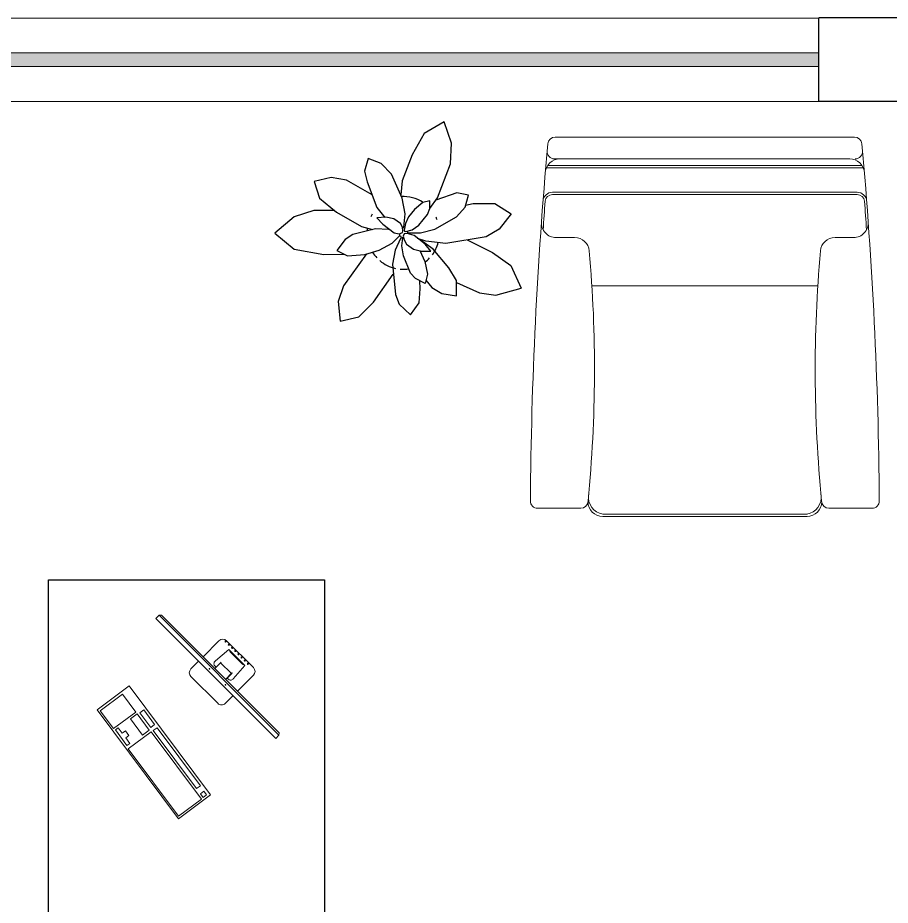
# Model space of a CAD drawing. Header units: inches. Extents: x 327481 to 195042051, y -335014 to 44773228.
# Drawn here: x 370372.3 to 370467.1, y -316693.7 to -316597.1 of the extents above; entities that cross this region are included whole.
import ezdxf

# ---------------------------------------------------------------- set-up
doc = ezdxf.new("R2010")
doc.units = ezdxf.units.IN
doc.header["$MEASUREMENT"] = 0
doc.layers.add('CAY', color=94, linetype='Continuous')
for name, color, linetype, lineweight in [('furniture', 251, 'Continuous', 13), ('GLASS', 140, 'Continuous', 5), ('WALL', 12, 'Continuous', 30)]:
    doc.layers.add(name, color=color, linetype=linetype, lineweight=lineweight)

# ---------------------------------------------------------------- blocks, each defined once
blk = doc.blocks.new('A$C03532BEE')
for p, q in [((0, 0), (0, 1000)), ((0, 1000), (2400, 1000)), ((2400, 1000), (2400, 0)), ((2400, 0), (0, 0))]:
    blk.add_line(p, q)
blk = doc.blocks.new('drgfdh')
at = {"color": 0, "ltscale": 60}
for p, q in [((374368.656, -325481.119), (374401.226, -325481.119)), ((374400.7, -325483.484), (374368.587, -325483.484)), ((374402.248, -325484.459), (374367.713, -325484.459)), ((374402.043, -325484.22), (374367.839, -325484.22)), ((374368.376, -325487.118), (374401.506, -325487.118)), ((374368.376, -325487.357), (374401.506, -325487.357)), ((374368.765, -325492.045), (374370.785, -325492.045)), ((374401.117, -325492.045), (374399.097, -325492.045)), ((374372.66, -325497.289), (374397.222, -325497.289)), ((374366.764, -325521.49), (374371.44, -325521.49)), ((374403.118, -325521.49), (374398.442, -325521.49)), ((374373.831, -325522.135), (374396.051, -325522.135)), ((374373.831, -325522.374), (374396.051, -325522.374))]:
    blk.add_line(p, q, dxfattribs=at)
for centre, radius, start, end in [((374368.656, -325481.916), 0.797, 90, 174.85561), ((374401.226, -325481.916), 0.797, 5.14439, 90), ((374839.927, -325524.344), 473.974, 174.85561, 179.55789), ((373929.955, -325524.344), 473.974, 0.44211, 5.14439), ((374368.587, -325482.687), 0.797, 174.94933, 270), ((374401.295, -325482.687), 0.797, 270, 5.05067), ((374369.182, -325485.079), 1.595, 90, 175.23197), ((374400.7, -325485.079), 1.595, 4.76803, 90), ((374368.376, -325488.154), 1.036, 90, 175.61139), ((374368.376, -325488.154), 0.797, 90, 175.61139), ((374401.506, -325488.154), 1.036, 4.38861, 90), ((374401.506, -325488.154), 0.797, 4.38861, 90), ((374839.927, -325524.344), 473.735, 175.61139, 175.98716), ((373929.955, -325524.344), 473.735, 4.01284, 4.38861), ((374368.765, -325490.45), 1.595, 175.88542, 270), ((374401.117, -325490.45), 1.595, 270, 4.11458), ((374370.785, -325493.639), 1.595, 5.06903, 90), ((374399.097, -325493.639), 1.595, 90, 174.93097), ((374227.277, -325506.369), 145.665, 354.35667, 5.06903), ((374542.604, -325506.369), 145.665, 174.93097, 185.64333), ((374366.764, -325520.693), 0.797, 179.55789, 270), ((374371.44, -325520.693), 0.797, 270, 0), ((374374.158, -325520.289), 1.875, 172.1687, 259.97432), ((374395.724, -325520.289), 1.875, 280.02568, 7.8313), ((374398.442, -325520.693), 0.797, 180, 270), ((374403.118, -325520.693), 0.797, 270, 0.44211), ((374373.831, -325520.78), 1.595, 180, 270), ((374396.051, -325520.78), 1.595, 270, 0)]:
    blk.add_arc(centre, radius, start, end, dxfattribs=at)
blk = doc.blocks.new('Archi.Space.tree4542')
at = {"layer": 'CAY'}
for p, q in [((179.939, 63.706), (179.506, 63.455)), ((180.1, 63.243), (179.939, 63.706)), ((179.506, 63.455), (179.245, 62.994)), ((180.08, 62.798), (180.1, 63.243)), ((178.297, 62.914), (178.215, 62.638)), ((178.578, 62.806), (178.297, 62.914)), ((179.245, 62.994), (179.028, 62.427)), ((178.802, 62.571), (178.578, 62.806)), ((179.792, 62.059), (180.08, 62.798)), ((177.496, 62.502), (177.126, 62.415)), ((177.825, 62.44), (177.496, 62.502)), ((178.215, 62.638), (178.271, 62.407)), ((179.032, 62.056), (178.802, 62.571)), ((177.126, 62.415), (177.242, 62.056)), ((178.378, 62.126), (177.825, 62.44)), ((178.271, 62.407), (178.482, 61.852)), ((179.028, 62.427), (179, 62.127)), ((180.212, 62.171), (179.759, 62.012)), ((180.466, 62.118), (180.212, 62.171)), ((180.391, 61.861), (180.466, 62.118)), ((177.242, 62.056), (177.609, 61.753)), ((179.094, 61.714), (179.032, 62.056)), ((179.477, 61.962), (179.301, 61.81)), ((179.631, 61.993), (179.477, 61.962)), ((179.631, 61.831), (179.792, 62.059)), ((179.631, 61.83), (179.631, 61.993)), ((180.404, 61.903), (180.567, 61.935)), ((180.567, 61.935), (181.035, 61.935)), ((181.035, 61.935), (181.388, 61.714)), ((177.115, 61.789), (176.691, 61.651)), ((177.571, 61.784), (177.115, 61.789)), ((177.609, 61.753), (178.152, 61.441)), ((178.482, 61.852), (178.658, 61.638)), ((179.065, 61.426), (179.094, 61.714)), ((179.301, 61.81), (179.167, 61.649)), ((179.39, 61.471), (179.578, 61.702)), ((179.578, 61.702), (179.631, 61.83)), ((180.208, 61.646), (180.391, 61.861)), ((181.388, 61.714), (181.133, 61.379)), ((176.691, 61.651), (176.276, 61.295)), ((178.674, 61.639), (178.479, 61.628)), ((178.479, 61.628), (178.609, 61.488)), ((178.85, 61.609), (178.674, 61.639)), ((178.995, 61.508), (178.85, 61.609)), ((179.036, 61.426), (178.995, 61.508)), ((179.103, 61.503), (179.074, 61.359)), ((179.167, 61.649), (179.103, 61.503)), ((179.735, 61.38), (180.208, 61.646)), ((178.451, 61.388), (177.96, 61.269)), ((178.152, 61.441), (178.389, 61.373)), ((178.738, 61.378), (178.451, 61.388)), ((178.609, 61.488), (178.858, 61.301)), ((178.763, 61.372), (178.738, 61.378)), ((179.026, 61.302), (179.036, 61.311)), ((179.046, 61.34), (179.036, 61.426)), ((179.036, 61.311), (179.046, 61.34)), ((179.038, 61.405), (179.065, 61.426)), ((179.074, 61.359), (179.084, 61.34)), ((179.084, 61.34), (179.113, 61.33)), ((179.113, 61.33), (179.247, 61.369)), ((179.128, 61.335), (179.161, 61.302)), ((179.247, 61.369), (179.39, 61.471)), ((179.43, 61.302), (179.735, 61.38)), ((181.133, 61.379), (180.846, 61.219)), ((176.276, 61.295), (176.694, 60.946)), ((177.795, 61.162), (177.615, 60.918)), ((177.96, 61.269), (177.795, 61.162)), ((178.815, 61.081), (178.978, 61.244)), ((178.858, 61.301), (178.969, 61.282)), ((178.998, 61.177), (178.882, 60.927)), ((179.007, 61.225), (178.965, 61.231)), ((178.969, 61.282), (179.026, 61.302)), ((178.978, 61.244), (178.978, 61.282)), ((179.065, 61.206), (178.998, 61.177)), ((179.015, 61.184), (179.007, 61.225)), ((179.026, 61.023), (179.044, 61.197)), ((179.074, 61.282), (179.055, 61.234)), ((179.055, 61.234), (179.074, 61.148)), ((179.142, 61.292), (179.074, 61.282)), ((179.074, 61.148), (179.125, 61.057)), ((179.29, 61.243), (179.142, 61.292)), ((179.161, 61.302), (179.43, 61.302)), ((179.525, 61.055), (179.29, 61.243)), ((179.545, 61.119), (179.364, 61.183)), ((179.42, 61.148), (179.398, 61.156)), ((179.7, 60.952), (179.42, 61.148)), ((179.976, 61.074), (179.545, 61.119)), ((180.846, 61.219), (179.976, 61.074)), ((180.441, 61.152), (180.985, 60.878)), ((176.694, 60.946), (177.332, 60.834)), ((178.22, 60.834), (178.536, 60.926)), ((178.536, 60.926), (178.815, 61.081)), ((178.882, 60.927), (178.818, 60.623)), ((179.056, 60.803), (179.026, 61.023)), ((179.125, 61.057), (179.275, 60.948)), ((179.275, 60.948), (179.449, 60.908)), ((179.65, 60.908), (179.525, 61.055)), ((180.041, 60.543), (179.7, 60.952)), ((177.332, 60.834), (177.769, 60.841)), ((177.615, 60.918), (177.847, 60.802)), ((178.26, 60.845), (177.758, 60.155)), ((177.847, 60.802), (178.22, 60.834)), ((179.214, 60.432), (179.056, 60.803)), ((179.411, 60.917), (179.523, 60.68)), ((179.449, 60.908), (179.65, 60.908)), ((180.985, 60.878), (181.385, 60.595)), ((178.818, 60.623), (178.883, 59.97)), ((179.523, 60.68), (179.581, 60.408)), ((180.207, 60.271), (180.041, 60.543)), ((181.385, 60.595), (181.606, 60.108)), ((178.408, 59.8), (178.839, 60.411)), ((179.319, 60.311), (179.214, 60.432)), ((179.581, 60.408), (179.526, 60.207)), ((177.758, 60.155), (177.645, 59.816)), ((179.526, 60.207), (179.319, 60.311)), ((179.423, 60.092), (179.412, 60.264)), ((179.545, 60.276), (179.675, 60.121)), ((180.207, 59.938), (180.207, 60.271)), ((180.207, 60.23), (180.702, 60.004)), ((178.883, 59.97), (178.968, 59.755)), ((179.401, 59.785), (179.423, 60.092)), ((179.675, 60.121), (179.886, 59.986)), ((179.886, 59.986), (180.207, 59.938)), ((180.702, 60.004), (181.061, 59.954)), ((181.061, 59.954), (181.606, 60.108)), ((177.645, 59.816), (177.692, 59.391)), ((178.095, 59.487), (178.408, 59.8)), ((179.209, 59.526), (179.401, 59.785)), ((178.968, 59.755), (179.209, 59.526)), ((177.692, 59.391), (178.095, 59.487))]:
    blk.add_line(p, q, dxfattribs=at)
for start, end in [(57.1582, 93.2041), (149.2581, 153.7532), (21.2653, 25.7604), (172.4345, 176.9296), (323.0282, 344.4965), (212.1423, 223.5771), (306.6551, 316.418), (229.8179, 257.6637), (265.2848, 278.7499)]:
    blk.add_arc((179.055, 61.302), 0.787, start, end, dxfattribs=at)
blk = doc.blocks.new('sdfghj')
at = {"color": 0, "linetype": 'ByBlock', "ltscale": 100}
for p, q in [((368545.64, -329393.892), (368549.124, -329391.297)), ((368549.124, -329391.297), (368557.95, -329403.151)), ((368546.613, -329393.417), (368549.104, -329391.562)), ((368549.104, -329391.562), (368554.565, -329398.896)), ((368554.466, -329405.745), (368545.64, -329393.892)), ((368546.051, -329393.899), (368546.439, -329393.61)), ((368546.34, -329394.287), (368546.051, -329393.899)), ((368546.728, -329393.998), (368546.34, -329394.287)), ((368546.439, -329393.61), (368546.728, -329393.998)), ((368552.074, -329400.751), (368546.613, -329393.417)), ((368546.725, -329394.889), (368547.154, -329394.57)), ((368551.426, -329401.202), (368546.725, -329394.889)), ((368547.154, -329394.57), (368551.855, -329400.883)), ((368554.565, -329398.896), (368552.074, -329400.751)), ((368554.405, -329399.492), (368554.712, -329399.264)), ((368554.846, -329400.084), (368554.405, -329399.492)), ((368554.499, -329400.343), (368554.846, -329400.084)), ((368554.712, -329399.264), (368555.974, -329400.959)), ((368551.855, -329400.883), (368551.426, -329401.202)), ((368552.282, -329400.946), (368553.017, -329400.398)), ((368553.59, -329402.703), (368552.282, -329400.946)), ((368553.017, -329400.398), (368554.325, -329402.155)), ((368554.88, -329400.853), (368554.499, -329400.343)), ((368555.227, -329400.595), (368554.88, -329400.853)), ((368555.668, -329401.188), (368555.227, -329400.595)), ((368555.974, -329400.959), (368555.668, -329401.188)), ((368551.705, -329401.534), (368552.113, -329401.23)), ((368552.891, -329403.128), (368551.705, -329401.534)), ((368552.113, -329401.23), (368553.3, -329402.824)), ((368553.742, -329402.907), (368556.172, -329401.098)), ((368556.172, -329401.098), (368557.617, -329403.039)), ((368553.3, -329402.824), (368552.891, -329403.128)), ((368554.325, -329402.155), (368553.59, -329402.703)), ((368555.188, -329404.848), (368553.742, -329402.907)), ((368557.95, -329403.151), (368554.466, -329405.745)), ((368557.617, -329403.039), (368555.188, -329404.848))]:
    blk.add_line(p, q, dxfattribs=at)
at = {"color": 0, "linetype": 'ByBlock'}
for p, q in [((368538.184, -329400.386), (368538.162, -329400.641)), ((368550.97, -329413.449), (368538.162, -329400.641)), ((368543.179, -329404.687), (368544.011, -329403.854)), ((368540.959, -329406.906), (368542.693, -329405.172)), ((368543.15, -329406.517), (368541.89, -329407.976)), ((368543.276, -329407.142), (368543.81, -329406.608)), ((368543.29, -329407.156), (368543.983, -329406.462)), ((368543.29, -329407.156), (368543.276, -329407.142)), ((368544.524, -329408.252), (368543.359, -329407.087)), ((368544.455, -329408.321), (368545.149, -329407.628)), ((368544.469, -329408.335), (368545.003, -329407.801)), ((368546.924, -329408.432), (368547.757, -329407.6)), ((368542.055, -329408.141), (368542.124, -329408.072)), ((368542.069, -329408.155), (368542.124, -329408.099)), ((368545.095, -329408.461), (368543.635, -329409.721)), ((368544.469, -329408.335), (368544.455, -329408.321)), ((368543.456, -329409.542), (368543.512, -329409.487)), ((368543.47, -329409.556), (368543.539, -329409.487)), ((368544.705, -329410.652), (368546.439, -329408.918)), ((368551.225, -329413.427), (368550.97, -329413.449))]:
    blk.add_line(p, q, dxfattribs=at)
for points in [[(368551.572, -329413.08), (368538.531, -329400.039), (368538.184, -329400.386), (368551.225, -329413.427), (368551.572, -329413.08)], [(368547.757, -329406.768), (368544.843, -329403.854)], [(368543.872, -329410.652), (368540.959, -329407.739)], [(368543.635, -329409.721), (368541.89, -329407.976)], [(368543.539, -329409.487), (368542.124, -329408.072)], [(368543.512, -329409.487), (368542.124, -329408.099)]]:
    blk.add_lwpolyline(points, dxfattribs=at)
for points in [[(368543.15, -329406.517, -0.263666), (368543.479, -329406.359), (368543.592, -329406.391), (368543.81, -329406.608)], [(368545.095, -329408.461, 0.263666), (368545.252, -329408.132), (368545.22, -329408.019), (368545.003, -329407.801)]]:
    blk.add_lwpolyline(points, format="xyb", dxfattribs=at)
for centre, radius in [((368544.01, -329405.865), 0.0392), ((368545.746, -329407.601), 0.0392), ((368541.552, -329408.148), 0.0592), ((368541.899, -329408.495), 0.0592), ((368542.245, -329408.841), 0.0592), ((368542.592, -329409.188), 0.0592), ((368542.939, -329409.535), 0.0592), ((368543.286, -329409.882), 0.0592), ((368543.633, -329410.229), 0.0592), ((368543.979, -329410.575), 0.0592)]:
    blk.add_circle(centre, radius, dxfattribs=at)
for centre, start, end in [((368544.427, -329404.27), 45, 135), ((368547.341, -329407.184), 315, 45), ((368541.375, -329407.323), 135, 225), ((368544.289, -329410.236), 225, 315)]:
    blk.add_arc(centre, 0.589, start, end, dxfattribs=at)

msp = doc.modelspace()

# ---------------------------------------------------------------- hatches: boundary and pattern name
at = {"layer": 'GLASS'}
msp.add_hatch(color=256, dxfattribs=at).paths.add_polyline_path([(370459.384, -316602.451), (370459.384, -316600.951), (370315.384, -316600.951), (370315.384, -316602.451)])

# ---------------------------------------------------------------- linework, layer by layer
at = {"layer": 'furniture'}
for p, q in [((370459.384, -316597.171), (370315.384, -316597.171)), ((370459.384, -316606.231), (370315.384, -316606.231))]:
    msp.add_line(p, q, dxfattribs=at)
at = {"layer": 'GLASS'}
for points in [[(370315.384, -316600.951), (370459.384, -316600.951)], [(370459.384, -316602.451), (370315.384, -316602.451)]]:
    msp.add_lwpolyline(points, dxfattribs=at)
at = {"layer": 'WALL'}
for p, q in [((370530.667, -316597.132), (370459.384, -316597.132)), ((370459.384, -316606.231), (370459.384, -316597.132)), ((370530.667, -316606.231), (370459.384, -316606.231))]:
    msp.add_line(p, q, dxfattribs=at)

# ---------------------------------------------------------------- block references
at = {"xscale": 5.023726289614429, "yscale": 5.023726289614429, "zscale": 5.023726289614429}
msp.add_blockref('Archi.Space.tree4542', (369514.664, -316928.5), dxfattribs=at)
at = {"xscale": 0.03, "yscale": 0.03, "zscale": 0.03, "rotation": 90}
msp.add_blockref('A$C03532BEE', (370405.61, -316730.294), dxfattribs=at)
at = {"layer": 'furniture', "lineweight": 0}
msp.add_blockref('drgfdh', (-3937.962, 8870.998), dxfattribs=at)
at = {"layer": 'furniture', "lineweight": 0, "rotation": 180}
msp.add_blockref('sdfghj', (738938.849, -646075.568), dxfattribs=at)

doc.saveas('drawing.dxf')
